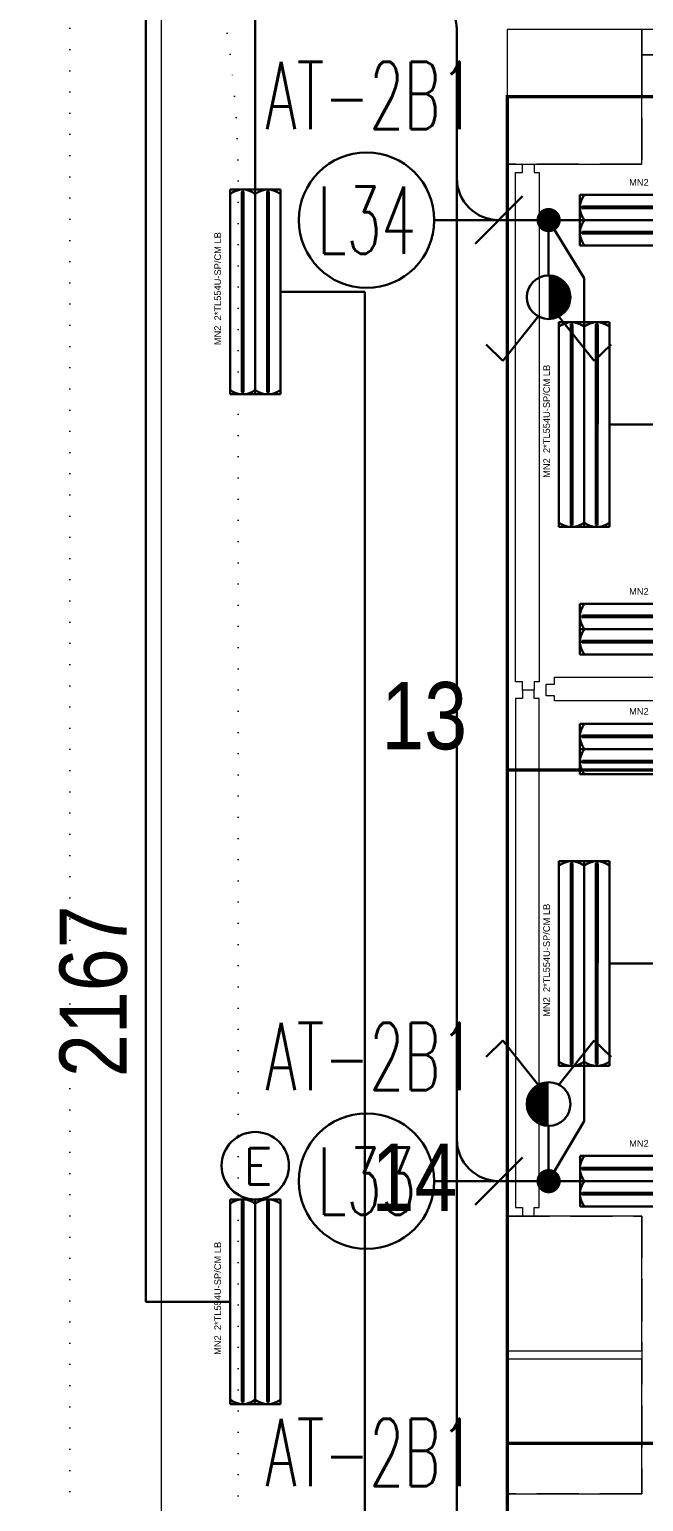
# Model space of a CAD drawing. Header units: metres. Extents: x -13316 to 152404, y -3899 to 30226.
# Drawn here: x 3696 to 4061, y 5915 to 6790 of the extents above; entities that cross this region are included whole.
import ezdxf
from ezdxf.enums import TextEntityAlignment as Align

# ---------------------------------------------------------------- set-up
doc = ezdxf.new("R2010")
doc.units = ezdxf.units.M
doc.header["$LTSCALE"] = 100
doc.header["$MEASUREMENT"] = 0
doc.linetypes.add('DOT2', pattern=[0.125, 0, -0.125])
doc.linetypes.add('HIDDEN', pattern=[0.375, 0.25, -0.125])
doc.layers.get('0').update_dxf_attribs({"color": 9, "lineweight": 9})
for name, color, linetype, lineweight in [('00', 9, 'Continuous', 9), ('01', 9, 'Continuous', 9), ('06D', 9, 'Continuous', 9), ('20', 9, 'DOT2', 9), ('21', 9, 'Continuous', 9), ('25', 9, 'Continuous', 9), ('E-2x54 W SIVAÜSTÜ FLUORESAN YÜKSEK TAVAN ARMATÜRÜ', 7, 'Continuous', 30), ('E-ACİL AYDINLATMA KİTİ', 7, 'Continuous', 30), ('E-KABLO', 7, 'Continuous', 30), ('E-KOMÜTATÖR ANAHTAR (ETANŞ)', 7, 'Continuous', 30), ('E-LINYE', 7, 'Continuous', 30)]:
    doc.layers.add(name, color=color, linetype=linetype, lineweight=lineweight)
doc.styles.add('Arial', font='arial.ttf', dxfattribs={"height": 2.5})
doc.styles.add('E-YAZI', font='txttw.shx')
doc.styles.add('MuuM_TEXT-STANDART', font='ARIALN.TTF')
doc.dimstyles.new('MuuM_DIM200', dxfattribs={"dimscale": 20, "dimtxt": 2, "dimasz": 1, "dimexe": 1, "dimexo": 1, "dimgap": 1, "dimtad": 1, "dimdec": 1, "dimrnd": 0.5, "dimdsep": 46, "dimtxsty": 'MuuM_TEXT-STANDART', "dimblk": 'ARCHTICK', "dimcen": 0, "dimdle": 0.15, "dimclrd": 256, "dimclre": 256, "dimclrt": 256, "dimadec": 0, "dimazin": 0, "dimtfac": 5, "dimtdec": 1, "dimtix": 1, "dimtmove": 2, "dimatfit": 3, "dimldrblk": 'DOT', "dimfxl": 3, "dimfxlon": 1, "dimtolj": 1, "dimlwd": -1, "dimlwe": -1, "dimarcsym": 0})

# ---------------------------------------------------------------- blocks, each defined once
blk = doc.blocks.new('2x54 W SIVAÜSTÜ FLUORESAN YÜKSEK TAVAN ARMATÜRÜ')
at = {"layer": 'E-2x54 W SIVAÜSTÜ FLUORESAN YÜKSEK TAVAN ARMATÜRÜ', "color": 4}
for p, q in [((-60.8, 15), (-60.8, -15)), ((-60.8, 15), (60.8, 15)), ((60.8, 15), (60.8, 0)), ((-60, 0), (-15, 0)), ((15, 0), (60, 0)), ((60.8, 0), (60.8, -15)), ((-60.8, -15), (60.8, -15))]:
    blk.add_line(p, q, dxfattribs=at)
at = {"layer": 'E-2x54 W SIVAÜSTÜ FLUORESAN YÜKSEK TAVAN ARMATÜRÜ', "color": 7}
for p, q in [((-60.8, 0), (60.8, 0)), ((-59.27, 8.01), (59.32, 8.01)), ((-59.16, 7.01), (59.44, 7)), ((-59.27, -6.99), (59.32, -6.99)), ((-59.16, -7.99), (59.44, -8))]:
    blk.add_line(p, q, dxfattribs=at)
for centre in [(-59.23, 7.63), (-59.23, 7.33), (59.36, 7.63), (59.36, 7.33), (-59.23, -7.37), (-59.23, -7.67), (59.36, -7.37), (59.36, -7.67)]:
    blk.add_circle(centre, 0.11, dxfattribs=at)
for centre, radius, start, end in [((-48.66, 7.5), 12.14, 141.85995, 218.14005), ((48.66, 7.5), 12.14, 321.85995, 38.14005), ((-59.12, 7.51), 0.515, 106.86737, 266.76121), ((-59.32, 7.49), 0.519, 289.2244, 84.40418), ((59.47, 7.51), 0.515, 106.86737, 266.76121), ((59.27, 7.49), 0.519, 289.2244, 84.40418), ((-48.66, -7.5), 12.14, 141.85995, 218.14005), ((-59.12, -7.49), 0.515, 106.86737, 266.76121), ((-59.32, -7.51), 0.519, 289.2244, 84.40418), ((48.66, -7.5), 12.14, 321.85995, 38.14005), ((59.47, -7.49), 0.515, 106.86737, 266.76121), ((59.27, -7.51), 0.519, 289.2244, 84.40418)]:
    blk.add_arc(centre, radius, start, end, dxfattribs=at)
at = {"layer": 'E-2x54 W SIVAÜSTÜ FLUORESAN YÜKSEK TAVAN ARMATÜRÜ', "color": 7, "style": 'Arial'}
blk.add_text('MN2  2*TL554U-SP/CM LB', height=3.9508, dxfattribs=at).set_placement((-31.61, 20.4))
blk = doc.blocks.new('100_ACİL AYDINLATMA KİTİ')
at = {"layer": 'E-ACİL AYDINLATMA KİTİ', "color": 3}
blk.add_circle((0, 0), 1.251, dxfattribs=at)
at = {"layer": 'E-ACİL AYDINLATMA KİTİ', "color": 3, "style": 'E-YAZI'}
blk.add_text('E', height=1.34, dxfattribs=at).set_placement((-0.448, -0.694))
blk = doc.blocks.new('100_KOMÜTATÖR ANAHTAR (ETANŞ)')
at = {"layer": 'E-KOMÜTATÖR ANAHTAR (ETANŞ)', "color": 4}
for p, q in [((-1.695, 5.222), (-2.326, 4.622)), ((-0.372, 3.563), (-1.695, 5.222)), ((0.372, 3.563), (1.695, 5.222)), ((1.695, 5.222), (2.326, 4.622)), ((0, 2.053), (0, 0))]:
    blk.add_line(p, q, dxfattribs=at)
at = {"layer": 'E-KOMÜTATÖR ANAHTAR (ETANŞ)', "color": 4, "const_width": 0.81}
blk.add_lwpolyline([(0, 3.268, 0.414214), (-0.405, 2.863, 0.414214), (0, 2.458, 0.414214)], format="xyb", dxfattribs=at)
at = {"layer": 'E-KOMÜTATÖR ANAHTAR (ETANŞ)', "color": 4}
blk.add_circle((0, 2.863), 0.81, dxfattribs=at)
blk = doc.blocks.new('p-kolon_80x80')
blk.add_lwpolyline([(-40, -40), (40, -40), (40, 40), (-40, 40)], close=True)
blk = doc.blocks.new('2.bod.sitatik')
at = {"layer": '01'}
for p in [(3700, -2200), (3700, -2905), (3700, -2990)]:
    blk.add_blockref('p-kolon_80x80', p, dxfattribs=at)
blk = doc.blocks.new('_ArchTick')
at = {"color": 0, "linetype": 'ByBlock', "const_width": 0.15}
blk.add_lwpolyline([(-0.5, -0.5), (0.5, 0.5)], dxfattribs=at)
blk = doc.blocks.new('*D664')
at = {"layer": '25', "transparency": 16777216}
for p, q in [((3454.6, -28498.79), (3454.6, -26325.66)), ((3514.6, -26328.66), (3434.6, -26328.66)), ((3514.6, -28495.79), (3434.6, -28495.79))]:
    blk.add_line(p, q, dxfattribs=at)
at = {"layer": '25', "transparency": 16777216, "xscale": 20, "yscale": 20, "zscale": 20}
for p, rotation in [((3454.6, -26328.66), 90), ((3454.6, -28495.79), 270)]:
    blk.add_blockref('_ArchTick', p, dxfattribs=dict(at, rotation=rotation))
at = {"layer": '25', "transparency": 16777216, "insert": (3414.18, -27412.23), "char_height": 40, "attachment_point": 5, "rotation": 90, "style": 'MuuM_TEXT-STANDART'}
blk.add_mtext('\\A1;2167', dxfattribs=at)
blk = doc.blocks.new('_Dot')
at = {"color": 0, "linetype": 'ByBlock', "lineweight": -2}
blk.add_line((-0.5, 0), (-1, 0), dxfattribs=at)
at = {"color": 0, "linetype": 'ByBlock', "const_width": 0.5}
blk.add_lwpolyline([(-0.25, 0, 1), (0.25, 0, 1)], format="xyb", close=True, dxfattribs=at)
blk = doc.blocks.new('p-işyeri')
at = {"color": 0, "const_width": 2}
blk.add_lwpolyline([(200, 0), (200, 700), (-200, 700), (-200, 0)], close=True, dxfattribs=at)
blk = doc.blocks.new('2.bod.Mimari')
at = {"layer": '00'}
blk.add_lwpolyline([(4360, -2160), (3740, -2160), (3740, -2175), (4360, -2175)], close=True, dxfattribs=at)
at = {"layer": '06D', "linetype": 'DOT2'}
for points in [[(1100, -4330, 0.163259), (1100, -4330), (1100, -2250, -0.414214), (1700, -1650), (2900, -1650, -0.414214), (3500, -2250), (3500, -4330), (3500, -4330)], [(3699.6, -1889.1), (3365.5, -1889.1, 0.414214), (3280, -1974.6), (3280, -3734.29), (3400, -3734.29), (3400, -2103.6, -0.414214), (3494.5, -2009.1), (3699.6, -2009.1)]]:
    blk.add_lwpolyline(points, format="xyb", dxfattribs=at)
at = {"layer": '06D'}
for points in [[(3669.01, -2552.5), (3669.01, -2547.5), (3664.87, -2547.5), (3664.87, -2245), (3669.01, -2245), (3669.01, -2240), (3676.01, -2240), (3676.01, -2245), (3678.87, -2245), (3678.87, -2547.5), (3676.01, -2547.5), (3676.01, -2552.5)], [(3683.11, -2549), (3688.11, -2549), (3688.11, -2544.86), (4039.53, -2544.86), (4039.53, -2549), (4044.53, -2549), (4044.53, -2556), (4039.53, -2556), (4039.53, -2558.86), (3688.11, -2558.86), (3688.11, -2556), (3683.11, -2556)], [(3669.01, -2552.5), (3669.01, -2557.5), (3664.87, -2557.5), (3664.87, -2860), (3669.01, -2860), (3669.01, -2865), (3676.01, -2865), (3676.01, -2860), (3678.87, -2860), (3678.87, -2557.5), (3676.01, -2557.5), (3676.01, -2552.5)]]:
    blk.add_lwpolyline(points, close=True, dxfattribs=at)
at = {"layer": '20', "color": 251, "linetype": 'HIDDEN'}
blk.add_lwpolyline([(3660, -3750), (3740, -3750), (3740, -3815), (4380, -3815), (4380, -3030), (4360, -3030), (4360, -2175), (3740, -2175), (3740, -2240), (3660, -2240), (3660, -2865), (3740, -2865), (3740, -3030), (3660, -3030)], close=True, dxfattribs=at)
at = {"layer": '06D', "color": 89, "linetype": 'HIDDEN', "true_color": 0x2e4d23, "rotation": 90}
for p in [(4360, -2400), (4360, -2800), (4360, -3200)]:
    blk.add_blockref('p-işyeri', p, dxfattribs=at)
at = {"layer": '21', "style": 'MuuM_TEXT-STANDART'}
for s, p in [('13', (3636.12, -2599.7)), ('14', (3630.32, -2873.94))]:
    blk.add_text(s, height=40, dxfattribs=at).set_placement(p, align=Align.BOTTOM_RIGHT)
at = {"layer": '25'}
dim = blk.add_linear_dim(base=(3454.6, -1647.87), p1=(3650, -3815), p2=(13317.29, -1647.87), angle=90, dimstyle='MuuM_DIM200', dxfattribs=at)
dim.commit()
dim.dimension.update_dxf_attribs({"geometry": '*D664', "text_midpoint": (3414.18, -2731.43), "insert": (0, 24680.79)})

msp = doc.modelspace()

# ---------------------------------------------------------------- linework, layer by layer
at = {"layer": 'E-KABLO', "color": 6}
for p, q in [((3830.25, 6694.84), (3830.25, 7089.2)), ((3765.25, 6034.11), (3765.25, 7015)), ((4004.58, 6676.74), (3975, 6676.74)), ((4004.58, 6676.74), (4023.21, 6676.74)), ((4004.58, 6676.74), (4025.73, 6642.16)), ((4025.73, 6616.03), (4025.73, 6642.16)), ((3845.25, 6634.04), (3895.25, 6634.04)), ((3895.25, 5434.18), (3895.25, 6634.04)), ((4040.73, 6555.23), (4084.01, 6555.23)), ((4040.73, 6235), (4084.01, 6235)), ((4025.73, 6174.2), (4025.73, 6141.33)), ((4025.73, 6141.33), (4004.58, 6105.73)), ((4004.58, 6105.73), (3975, 6105.73)), ((4004.58, 6105.73), (4023.23, 6105.73)), ((3815.25, 6034.11), (3765.25, 6034.11))]:
    msp.add_line(p, q, dxfattribs=at)
at = {"layer": 'E-KABLO', "color": 5}
for p, q in [((3950, 6790), (3950, 6701.74)), ((3950, 6701.74), (3950, 6130.73)), ((3950, 6130.73), (3950, 5895.48))]:
    msp.add_line(p, q, dxfattribs=at)
at = {"layer": 'E-KABLO', "color": 4, "linetype": 'Continuous', "const_width": 7.2}
for points in [[(4008.18, 6676.74, -1), (4000.98, 6676.74, -1)], [(4008.18, 6105.73, -1), (4000.98, 6105.73, -1)]]:
    msp.add_lwpolyline(points, format="xyb", close=True, dxfattribs=at)
at = {"layer": 'E-KABLO', "color": 5}
msp.add_arc((3925, 6790), 25, 0, 90, dxfattribs=at)
at = {"layer": 'E-KABLO', "color": 6}
for centre in [(3975, 6701.74), (3975, 6130.73)]:
    msp.add_arc(centre, 25, 180, 270, dxfattribs=at)
at = {"layer": 'E-LINYE', "color": 7, "linetype": 'Continuous'}
for p, q in [((3989.14, 6690.88), (3960.86, 6662.59)), ((3975, 6676.74), (3936.64, 6676.74)), ((3989.14, 6119.87), (3960.86, 6091.58)), ((3975, 6105.73), (3936.64, 6105.73))]:
    msp.add_line(p, q, dxfattribs=at)
for centre in [(3896.39, 6676.74), (3896.39, 6105.73)]:
    msp.add_circle(centre, 40.25, dxfattribs=at)

# ---------------------------------------------------------------- block references
for name in ['2.bod.sitatik', '2.bod.Mimari']:
    msp.add_blockref(name, (320, 8950))
at = {"layer": 'E-2x54 W SIVAÜSTÜ FLUORESAN YÜKSEK TAVAN ARMATÜRÜ', "color": 6}
for p in [(4084.01, 6676.74), (4084.01, 6433.72), (4084.01, 6362.48), (4084.03, 6105.73)]:
    msp.add_blockref('2x54 W SIVAÜSTÜ FLUORESAN YÜKSEK TAVAN ARMATÜRÜ', p, dxfattribs=at)
at = {"layer": 'E-2x54 W SIVAÜSTÜ FLUORESAN YÜKSEK TAVAN ARMATÜRÜ', "color": 6, "rotation": 89.99999999999939}
for p in [(3830.25, 6634.04), (4025.73, 6555.23), (4025.73, 6235), (3830.25, 6034.11)]:
    msp.add_blockref('2x54 W SIVAÜSTÜ FLUORESAN YÜKSEK TAVAN ARMATÜRÜ', p, dxfattribs=at)
at = {"layer": 'E-ACİL AYDINLATMA KİTİ', "xscale": 16, "yscale": 16, "zscale": 16}
msp.add_blockref('100_ACİL AYDINLATMA KİTİ', (3830.25, 6114.93), dxfattribs=at)
at = {"layer": 'E-KOMÜTATÖR ANAHTAR (ETANŞ)', "xscale": 16, "yscale": 16, "zscale": 16, "rotation": 180}
msp.add_blockref('100_KOMÜTATÖR ANAHTAR (ETANŞ)', (4004.58, 6676.74), dxfattribs=at)
at = {"layer": 'E-KOMÜTATÖR ANAHTAR (ETANŞ)', "xscale": 16, "yscale": 16, "zscale": 16}
msp.add_blockref('100_KOMÜTATÖR ANAHTAR (ETANŞ)', (4004.58, 6105.73), dxfattribs=at)

# ---------------------------------------------------------------- texts
at = {"layer": 'E-LINYE', "color": 3, "linetype": 'Continuous', "style": 'E-YAZI', "width": 0.6}
for s, p in [('AT-2B1', (3898.57, 6750.83)), ('L34', (3896.39, 6676.74)), ('AT-2B1', (3898.57, 6179.82)), ('L33', (3896.39, 6105.73)), ('AT-2B1', (3898.57, 5944.57))]:
    msp.add_text(s, height=40, dxfattribs=at).set_placement(p, align=Align.MIDDLE_CENTER)

doc.saveas('drawing.dxf')
